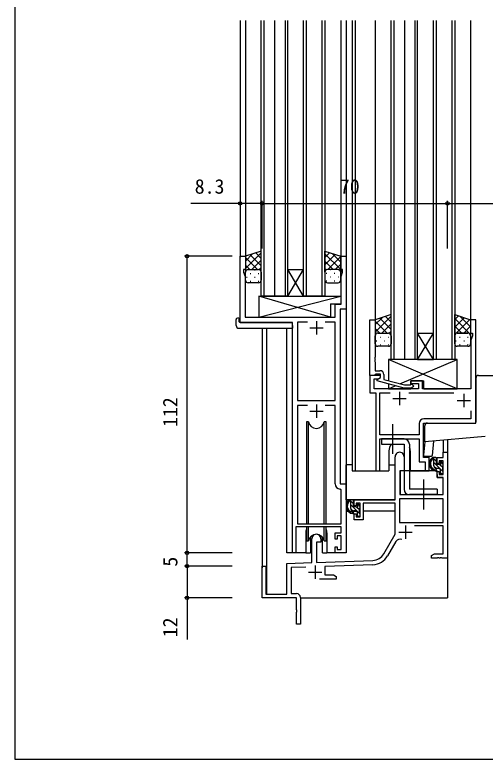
# Model space of a CAD drawing. Units: millimetres, scale not verified. Extents: x -437 to 438, y -281 to 278.
# Drawn here: x -436.8 to -259.3, y -281 to 0.1 of the extents above; entities that cross this region are included whole.
import ezdxf
from ezdxf.enums import TextEntityAlignment as Align

# ---------------------------------------------------------------- set-up
doc = ezdxf.new("R2010")
doc.units = ezdxf.units.MM
doc.header["$LTSCALE"] = 2
for name, color, linetype in [('0-2_YKK_11', 7, 'Continuous'), ('0-3_YKK_12', 2, 'Continuous'), ('0-4_YKK_13', 4, 'Continuous'), ('0-6_YKK_D', 6, 'Continuous'), ('0-7_YKK_ZWAK', 7, 'Continuous')]:
    doc.layers.add(name, color=color, linetype=linetype)
doc.styles.add('ＭＳ ゴシック', font='')
doc.styles.get('ＭＳ ゴシック').set_extended_font_data('MS Gothic')

msp = doc.modelspace()

# ---------------------------------------------------------------- linework, layer by layer
at = {"layer": '0-2_YKK_11'}
for p, q in [((-323, -115.575), (-323, -120.575)), ((-325.5, -118.075), (-320.5, -118.075)), ((-291.6, -142.275), (-291.6, -147.275)), ((-288.109, -142.675), (-271.095, -142.675)), ((-267.3, -143.075), (-267.3, -148.075)), ((-294.1, -144.775), (-289.1, -144.775)), ((-269.8, -145.575), (-264.8, -145.575)), ((-323, -147.075), (-323, -152.075)), ((-325.5, -149.575), (-320.5, -149.575)), ((-289.4, -192.775), (-289.4, -197.775)), ((-291.9, -195.275), (-286.9, -195.275)), ((-293.006, -198.827), (-296.143, -204.258)), ((-323.5, -207.875), (-323.5, -212.875)), ((-326, -210.375), (-321, -210.375))]:
    msp.add_line(p, q, dxfattribs=at)
for points in [[(-332, -203.075), (-332, -116.075), (-351.8, -116.075), (-351.8, -91.075), (-349.8, -91.075), (-349.8, -96.075), (-350.5, -96.075), (-350.5, -97.075), (-349.9, -98.723), (-349.9, -114.075), (-315.9, -114.075), (-315.9, -109.175), (-313.7, -109.175), (-313.7, -98.723), (-313.1, -97.075), (-313.1, -96.075), (-313.8, -96.075), (-313.8, -91.075), (-311.8, -91.075), (-311.8, -111.075), (-314, -111.075), (-314, -177.075), (-311.8, -177.075), (-311.8, -203.075), (-315.9, -203.075), (-315.9, -200.875), (-315.1, -200.875), (-315.1, -201.875), (-313.6, -201.875), (-313.6, -196.675), (-315.1, -196.675), (-315.1, -197.875), (-315.9, -197.875), (-315.9, -195.475), (-313.6, -195.475), (-313.6, -193.275), (-330.7, -193.275), (-330.7, -203.075)], [(-262.8, -154.075), (-262.8, -115.075), (-264.8, -115.075), (-264.8, -120.075), (-264.1, -120.075), (-264.1, -121.075), (-264.7, -122.723), (-264.7, -141.075), (-282.9, -141.075), (-282.9, -138.075), (-287.4, -138.075), (-287.4, -139.075), (-284.4, -139.075), (-284.4, -141.075), (-301.2, -141.075), (-301.2, -137.375), (-299.666, -137.375), (-298.8, -136.875), (-298.8, -136.075), (-302.8, -136.075), (-302.8, -142.675), (-300.6, -142.675), (-300.6, -172.075), (-299, -172.075), (-299, -160.075), (-284.2, -160.075), (-284.2, -168.675), (-282, -168.675), (-282, -172.075), (-280.4, -172.075), (-280.4, -167.075), (-282.6, -167.075), (-282.6, -154.075)], [(-275.13, -182.705), (-291.67, -182.705), (-291.67, -191.675), (-275.13, -191.675)]]:
    msp.add_lwpolyline(points, close=True, dxfattribs=at)
for points in [[(-302.8, -136.075), (-302.8, -115.075), (-300.8, -115.075), (-300.8, -129.117), (-300.92, -129.3), (-300.92, -129.85), (-300.8, -130.033), (-300.8, -130.117), (-300.92, -130.3), (-300.92, -130.85), (-300.8, -131.033), (-300.8, -134.275), (-299, -134.275)], [(-326.336, -115.975), (-330.1, -115.975), (-330.1, -145.575), (-315.9, -145.575), (-315.9, -115.975), (-319.664, -115.975)], [(-297.5, -135.775), (-297.5, -137.595), (-289.739, -139.675), (-287.549, -139.675), (-287.124, -139.251), (-286.276, -140.099), (-287.051, -140.875), (-289.897, -140.875), (-300, -138.168), (-300, -137.568), (-298.8, -136.875), (-298.8, -135.575), (-300.6, -135.575), (-300.8, -135.775), (-301.1, -136.075), (-302.8, -136.075)], [(-284.2, -154.275), (-284.2, -158.475), (-299, -158.475), (-299, -142.675), (-295.091, -142.675)], [(-326.336, -147.475), (-330.1, -147.475), (-330.1, -192.075), (-313.7, -192.075), (-313.7, -179.273), (-313.987, -178.973)], [(-315.9, -176.975), (-315.9, -147.475), (-319.664, -147.475)], [(-264.7, -149.498), (-264.7, -152.475), (-282.4, -152.475)], [(-289.9, -166.775), (-289.9, -172.075), (-291.5, -172.075), (-291.5, -181.075), (-275.13, -181.075), (-275.13, -174.675), (-277.4, -174.675), (-277.4, -172.375), (-276.6, -172.375), (-276.6, -173.475), (-275.13, -173.475), (-275.13, -168.275), (-276.6, -168.275), (-276.6, -169.375), (-277.4, -169.375), (-277.4, -167.075), (-275.13, -167.075), (-275.13, -165.075), (-273.5, -165.075), (-273.5, -205.075), (-275.542, -205.075), (-275.725, -204.955), (-276.275, -204.955), (-276.458, -205.075), (-276.542, -205.075), (-276.725, -204.955), (-277.275, -204.955), (-277.458, -205.075), (-279.5, -205.075), (-279.5, -204.075), (-278.409, -203.445), (-275.13, -203.445), (-275.13, -192.875), (-286.001, -192.875)], [(-297.554, -203.443), (-293.3, -196.075), (-293.3, -184.275), (-305.3, -184.275), (-305.3, -190.675), (-308.8, -190.675), (-308.8, -188.375), (-308, -188.375), (-308, -189.475), (-306.5, -189.475), (-306.5, -184.275), (-308, -184.275), (-308, -185.375), (-308.8, -185.375), (-308.8, -183.075), (-293.3, -183.075), (-293.3, -166.775)], [(-329, -219.945), (-329, -230.075), (-330.5, -230.075), (-330.5, -225.533), (-330.38, -225.35), (-330.38, -224.8), (-330.5, -224.617), (-330.5, -220.075), (-343.5, -220.075), (-343.5, -208.075), (-342.1, -208.075), (-342.1, -218.675), (-334.2, -218.675), (-334.2, -207.075), (-324.7, -206.743), (-324.7, -197.775)], [(-321.3, -197.775), (-321.3, -199.075), (-323, -199.075), (-323, -206.684), (-301.71, -205.94)], [(-301.653, -207.569), (-319.8, -208.203), (-319.8, -211.445), (-316.591, -211.445), (-315.5, -212.075), (-315.5, -213.075), (-321.85, -213.075)], [(-326.933, -208.452), (-332.57, -208.649), (-332.57, -218.445), (-330.5, -218.445)]]:
    msp.add_lwpolyline(points, dxfattribs=at)
for centre, radius, start, end in [((-299, -135.775), 1.5, 0.00001, 89.99999), ((-282.4, -154.275), 1.8, 90.00001, 179.99999), ((-291.6, -166.775), 1.7, 359.99999, 180.00001), ((-313.9, -176.975), 2, 180, 267.50807), ((-323, -197.775), 1.7, 359.99999, 180.00001), ((-291.448, -199.727), 1.8, 65.29866, 149.99999), ((-301.884, -200.943), 5, 271.99999, 330), ((-301.884, -200.943), 6.63, 272, 330), ((-330.5, -219.945), 1.5, 0.00001, 89.99999)]:
    msp.add_arc(centre, radius, start, end, dxfattribs=at)
at = {"layer": '0-3_YKK_12'}
for p, q in [((-351.8, -2.038), (-351.8, -91.375)), ((-349.8, -2.038), (-349.8, -91.575)), ((-343.8, -106.075), (-343.8, -2.038)), ((-342.8, -2.038), (-342.8, -106.075)), ((-338.8, -2.038), (-338.8, -106.075)), ((-334.8, -2.038), (-334.8, -106.075)), ((-333.8, -106.075), (-333.8, -2.038)), ((-327.8, -106.075), (-327.8, -2.038)), ((-326.8, -2.038), (-326.8, -106.075)), ((-320.8, -106.075), (-320.8, -2.038)), ((-319.8, -2.038), (-319.8, -106.075)), ((-313.8, -2.038), (-313.8, -91.575)), ((-311.8, -2.038), (-311.8, -177.375)), ((-309.5, -2.038), (-309.5, -172.075)), ((-308.3, -2.038), (-308.3, -167.075)), ((-300.8, -2.038), (-300.8, -115.575)), ((-294.8, -130.076), (-294.8, -2.038)), ((-293.8, -2.038), (-293.8, -130.076)), ((-289.8, -2.038), (-289.8, -130.076)), ((-285.8, -2.038), (-285.8, -130.076)), ((-284.8, -130.076), (-284.8, -2.038)), ((-278.8, -130.076), (-278.8, -2.038)), ((-277.8, -2.038), (-277.8, -130.076)), ((-271.8, -130.075), (-271.8, -2.038)), ((-270.8, -2.038), (-270.8, -130.075)), ((-264.8, -2.038), (-264.8, -115.575)), ((-333.8, -96.075), (-327.8, -96.075)), ((-333.8, -106.075), (-327.8, -96.075)), ((-327.8, -106.075), (-333.8, -96.075)), ((-333.8, -106.075), (-343.8, -106.075)), ((-333.8, -106.075), (-327.8, -106.075)), ((-319.8, -106.075), (-327.8, -106.075)), ((-343.5, -118.263), (-343.5, -208.775)), ((-341.87, -118.263), (-341.87, -218.675)), ((-334.2, -203.075), (-334.2, -118.263)), ((-284.8, -120.076), (-278.8, -120.076)), ((-284.8, -130.076), (-278.8, -120.076)), ((-278.8, -130.076), (-284.8, -120.076)), ((-284.8, -130.076), (-294.8, -130.076)), ((-284.8, -130.076), (-278.8, -130.076)), ((-270.8, -130.076), (-278.8, -130.076)), ((-275.13, -160.539), (-275.13, -165.075)), ((-273.5, -160.396), (-273.5, -165.075)), ((-295.6, -164.575), (-295.599, -172.075)), ((-287.6, -164.575), (-287.599, -172.075)), ((-274.83, -165.075), (-275.13, -165.075)), ((-308.299, -167.075), (-308.299, -172.075)), ((-280.4, -172.075), (-280.4, -166.575)), ((-309.5, -172.075), (-295.599, -172.075)), ((-287.6, -172.075), (-282.03, -172.075)), ((-327, -195.575), (-327, -203.075)), ((-319, -195.575), (-319, -203.075)), ((-327, -203.075), (-334.2, -203.075)), ((-312.765, -203.075), (-319, -203.075)), ((-273.5, -204.575), (-273.5, -220.075)), ((-329, -220.075), (-273.5, -220.075))]:
    msp.add_line(p, q, dxfattribs=at)
for centre, start, end in [((-291.6, -164.575), 141.31893, 180), ((-291.6, -164.575), 0, 20.36413), ((-323, -195.575), 159.63587, 180), ((-323, -195.575), 0, 20.36413)]:
    msp.add_arc(centre, 4, start, end, dxfattribs=at)
at = {"layer": '0-4_YKK_13'}
for p, q in [((-349.8, -95.707), (-343.8, -89.707)), ((-343.8, -91.898), (-345.917, -89.781)), ((-319.8, -91.498), (-317.983, -89.681)), ((-349.8, -92.878), (-347.095, -90.173)), ((-345.28, -96.075), (-349.8, -91.555)), ((-343.8, -94.726), (-348.039, -90.488)), ((-347.34, -96.075), (-343.8, -92.535)), ((-313.8, -96.107), (-319.8, -90.107)), ((-319.8, -94.326), (-315.861, -90.388)), ((-318.72, -96.075), (-313.8, -91.155)), ((-313.8, -93.278), (-317.105, -89.973)), ((-348.108, -96.075), (-349.8, -94.383)), ((-344.545, -96.108), (-343.8, -95.364)), ((-316.66, -96.075), (-319.8, -92.935)), ((-315.892, -96.075), (-313.8, -93.983)), ((-349.8, -100.075), (-349.8, -97.075)), ((-349.215, -96.165), (-349.18, -96.165)), ((-348.8, -96.075), (-344.8, -96.075)), ((-348.8, -96.075), (-344.8, -96.075)), ((-347.965, -97.58), (-347.765, -97.58)), ((-346.35, -96.165), (-346.15, -96.165)), ((-344.935, -97.58), (-344.735, -97.58)), ((-343.8, -97.075), (-343.8, -100.075)), ((-319.334, -96.23), (-319.8, -95.764)), ((-319.8, -97.075), (-319.8, -100.075)), ((-319.065, -97.58), (-319.265, -97.58)), ((-314.8, -96.075), (-318.8, -96.075)), ((-314.8, -96.075), (-318.8, -96.075)), ((-317.65, -96.165), (-317.85, -96.165)), ((-316.035, -97.58), (-316.235, -97.58)), ((-314.62, -96.165), (-314.82, -96.165)), ((-313.828, -96.84), (-313.8, -96.812)), ((-313.8, -100.075), (-313.8, -97.075)), ((-349.38, -98.995), (-349.18, -98.995)), ((-344.8, -101.075), (-348.8, -101.075)), ((-347.965, -100.41), (-347.765, -100.41)), ((-346.35, -98.995), (-346.15, -98.995)), ((-344.935, -100.41), (-344.735, -100.41)), ((-319.065, -100.41), (-319.265, -100.41)), ((-318.8, -101.075), (-314.8, -101.075)), ((-317.65, -98.995), (-317.85, -98.995)), ((-316.035, -100.41), (-316.235, -100.41)), ((-314.62, -98.995), (-314.82, -98.995)), ((-344.725, -106.075), (-344.725, -114.075)), ((-344.725, -106.075), (-313.73, -106.075)), ((-344.725, -114.075), (-313.73, -106.075)), ((-317.725, -114.075), (-344.725, -106.075)), ((-313.73, -106.075), (-313.73, -109.075)), ((-317.725, -109.075), (-317.725, -114.075)), ((-317.725, -109.075), (-313.73, -109.075)), ((-353.288, -117.263), (-353.288, -114.887)), ((-352.1, -115.775), (-352.1, -114.883)), ((-344.725, -114.075), (-317.725, -114.075)), ((-300.8, -119.707), (-294.8, -113.707)), ((-300.8, -116.878), (-298.095, -114.173)), ((-294.8, -118.726), (-299.039, -114.488)), ((-294.8, -115.898), (-296.917, -113.781)), ((-270.8, -114.998), (-269.358, -113.556)), ((-270.8, -117.826), (-267.236, -114.263)), ((-264.8, -120.607), (-270.8, -114.607)), ((-270.8, -120.655), (-265.115, -114.97)), ((-264.8, -117.778), (-268.855, -113.723)), ((-351.8, -116.075), (-332.5, -116.075)), ((-332, -117.263), (-332, -116.575)), ((-332, -117.263), (-332, -118.263)), ((-296.28, -120.075), (-300.8, -115.555)), ((-298.34, -120.075), (-294.8, -116.535)), ((-268.16, -120.075), (-270.8, -117.435)), ((-267.392, -120.075), (-264.8, -117.483)), ((-352.288, -118.263), (-332, -118.263)), ((-299.108, -120.075), (-300.8, -118.383)), ((-300.215, -120.165), (-300.18, -120.165)), ((-299.8, -120.075), (-295.8, -120.075)), ((-299.8, -120.075), (-295.8, -120.075)), ((-297.35, -120.165), (-297.15, -120.165)), ((-295.545, -120.108), (-294.8, -119.364)), ((-270.595, -120.469), (-270.8, -120.264)), ((-270.215, -120.165), (-270.18, -120.165)), ((-265.8, -120.075), (-269.8, -120.075)), ((-269.8, -120.075), (-265.8, -120.075)), ((-267.35, -120.165), (-267.15, -120.165)), ((-264.985, -120.496), (-264.8, -120.312)), ((-300.8, -124.075), (-300.8, -121.075)), ((-300.38, -122.995), (-300.18, -122.995)), ((-298.965, -121.58), (-298.765, -121.58)), ((-297.35, -122.995), (-297.15, -122.995)), ((-295.935, -121.58), (-295.735, -121.58)), ((-294.8, -121.075), (-294.8, -124.075)), ((-270.8, -124.075), (-270.8, -121.075)), ((-270.38, -122.995), (-270.18, -122.995)), ((-268.965, -121.58), (-268.765, -121.58)), ((-267.35, -122.995), (-267.15, -122.995)), ((-265.935, -121.58), (-265.735, -121.58)), ((-264.8, -121.075), (-264.8, -124.075)), ((-295.8, -125.075), (-299.8, -125.075)), ((-298.965, -124.41), (-298.765, -124.41)), ((-295.935, -124.41), (-295.735, -124.41)), ((-265.8, -125.075), (-269.8, -125.075)), ((-268.965, -124.41), (-268.765, -124.41)), ((-265.935, -124.41), (-265.735, -124.41)), ((-269.8, -141.075), (-295.8, -130.075)), ((-291.466, -139.212), (-269.8, -130.075)), ((-262.8, -137.075), (-262.8, -153.775)), ((-261.8, -136.075), (-218.901, -136.075)), ((-295.8, -141.075), (-293.221, -139.984)), ((-282.4, -141.075), (-282.4, -138.075)), ((-282.4, -141.075), (-269.8, -141.075)), ((-326.75, -153.575), (-326.75, -192.075)), ((-325.958, -153.575), (-326.75, -153.575)), ((-325.958, -192.075), (-325.958, -153.575)), ((-319.25, -153.575), (-320.042, -153.575)), ((-320.042, -192.075), (-320.042, -153.575)), ((-319.25, -192.075), (-319.25, -153.575)), ((-294.1, -165.722), (-294.1, -154.428)), ((-281.101, -154.075), (-263.1, -154.075)), ((-282.099, -161.148), (-282.101, -155.075)), ((-259.314, -159.155), (-282.099, -161.148)), ((-289.9, -162.075), (-289.9, -179.075)), ((-287.9, -162.075), (-287.9, -179.075)), ((-282.099, -161.148), (-282.545, -166.249)), ((-278.761, -160.856), (-279.237, -166.301)), ((-282.246, -166.575), (-279.536, -166.575)), ((-277.93, -167.075), (-279.23, -167.075)), ((-278.63, -170.275), (-278.63, -167.075)), ((-277.63, -168.6), (-278.63, -167.6)), ((-277.63, -169.375), (-277.63, -167.375)), ((-275.13, -169.686), (-276.148, -168.668)), ((-275.218, -169.163), (-275.718, -168.663)), ((-311.796, -183.075), (-311.796, -169.875)), ((-309.5, -169.875), (-311.796, -169.875)), ((-295.6, -169.875), (-293.3, -169.875)), ((-275.13, -172.514), (-278.63, -169.014)), ((-277.798, -171.261), (-278.616, -170.443)), ((-276.53, -171.275), (-277.63, -171.275)), ((-276.691, -169.675), (-277.33, -169.675)), ((-275.33, -170.9), (-276.323, -169.907)), ((-276.23, -168.875), (-276.23, -169.214)), ((-275.33, -172.175), (-275.33, -170.175)), ((-275.13, -169.975), (-275.13, -169.375)), ((-291.376, -172.372), (-291.43, -178.575)), ((-277.498, -172.075), (-291.076, -172.075)), ((-276.23, -171.575), (-276.23, -172.875)), ((-275.884, -173.175), (-276.23, -172.829)), ((-275.93, -173.175), (-275.43, -173.175)), ((-275.13, -172.875), (-275.13, -172.375)), ((-291.395, -174.575), (-291.5, -174.575)), ((-282.4, -186.722), (-282.4, -175.428)), ((-275.13, -178.575), (-275.161, -174.972)), ((-291.5, -179.505), (-291.421, -179.584)), ((-291.43, -178.575), (-291.411, -180.778)), ((-277.4, -179.075), (-287.9, -179.075)), ((-277.4, -179.075), (-277.4, -181.075)), ((-275.149, -180.778), (-275.13, -178.575)), ((-291.111, -181.075), (-275.449, -181.075)), ((-277.4, -181.075), (-287.9, -181.075)), ((-293.6, -183.075), (-311.796, -183.075)), ((-311.596, -183.075), (-311.596, -184.327)), ((-309.33, -183.075), (-310.63, -183.075)), ((-310.03, -186.275), (-310.03, -183.075)), ((-309.03, -184.6), (-310.03, -183.6)), ((-306.53, -188.514), (-310.03, -185.014)), ((-309.03, -185.375), (-309.03, -183.375)), ((-307.63, -184.875), (-307.63, -185.214)), ((-306.53, -185.686), (-307.548, -184.668)), ((-306.618, -185.163), (-307.118, -184.663)), ((-306.53, -185.975), (-306.53, -185.375)), ((-293.396, -184.355), (-293.396, -187.375)), ((-311.596, -186.465), (-311.596, -187.375)), ((-311.596, -187.375), (-311.015, -187.375)), ((-310.319, -187.375), (-307.706, -187.375)), ((-309.198, -187.261), (-310.016, -186.443)), ((-307.93, -187.275), (-309.03, -187.275)), ((-308.091, -185.675), (-308.73, -185.675)), ((-306.73, -186.9), (-307.723, -185.907)), ((-307.63, -187.575), (-307.63, -188.875)), ((-306.73, -188.175), (-306.73, -186.175)), ((-306.73, -187.375), (-306.5, -187.375)), ((-293.396, -187.375), (-305.3, -187.375)), ((-307.284, -189.175), (-307.63, -188.829)), ((-307.33, -189.175), (-306.83, -189.175)), ((-306.53, -188.875), (-306.53, -188.375)), ((-326.75, -193.275), (-326.75, -198.575)), ((-325.958, -198.575), (-325.958, -193.275)), ((-320.042, -198.575), (-320.042, -193.275)), ((-319.25, -198.575), (-319.25, -193.275)), ((-326.75, -198.575), (-325.958, -198.575)), ((-325.25, -197.091), (-325.25, -203.075)), ((-320.75, -203.075), (-320.75, -197.091)), ((-320.042, -198.575), (-319.25, -198.575)), ((-327, -203.075), (-325.25, -203.075)), ((-320.75, -203.075), (-319, -203.075))]:
    msp.add_line(p, q, dxfattribs=at)
for points in [[(-343.8, -97.075), (-343.8, -89.075), (-349.8, -91.075), (-349.8, -97.075)], [(-319.8, -97.075), (-319.8, -89.075), (-313.8, -91.075), (-313.8, -97.075)], [(-352.288, -114.383), (-352.1, -114.383), (-352.1, -114.883)], [(-294.8, -121.075), (-294.8, -113.075), (-300.8, -115.075), (-300.8, -121.075)], [(-270.8, -121.075), (-270.8, -113.075), (-264.8, -115.075), (-264.8, -121.075)], [(-269.8, -141.075), (-269.8, -130.075), (-295.8, -130.075), (-295.8, -138.078)], [(-295.8, -139.32), (-295.8, -141.075), (-287.4, -141.075), (-287.4, -140.875)], [(-287.4, -139.526), (-287.4, -138.075), (-282.4, -138.075)], [(-289.9, -160.075), (-298.4, -160.075), (-298.4, -162.075), (-289.9, -162.075)], [(-277.498, -172.075), (-277.43, -174.675), (-275.461, -174.675)]]:
    msp.add_lwpolyline(points, dxfattribs=at)
for centre, radius, start, end in [((-348.8, -97.075), 1, 89.9999, 179.9999), ((-348.8, -97.075), 1, 89.9999, 179.9999), ((-344.8, -97.075), 1, 359.9999, 89.9999), ((-344.8, -97.075), 1, 359.9999, 89.9999), ((-318.8, -97.075), 1, 90.0001, 180.0001), ((-318.8, -97.075), 1, 90.0001, 180.0001), ((-314.8, -97.075), 1, 0.0001, 90.0001), ((-314.8, -97.075), 1, 0.0001, 90.0001), ((-348.8, -100.075), 1, 179.9999, 269.9999), ((-344.8, -100.075), 1, 269.9999, 359.9999), ((-318.8, -100.075), 1, 180.0001, 270.0001), ((-314.8, -100.075), 1, 270.0001, 0.0001), ((-352.86, -114.859), 0.427, 134.08303, 183.7494), ((-352.515, -115.529), 1.168, 78.78365, 123.34093), ((-352.288, -117.263), 1, 180, 269.99489), ((-351.8, -115.775), 0.3, 180, 270), ((-332.5, -116.575), 0.5, 0, 90), ((-299.8, -121.075), 1, 89.9999, 179.9999), ((-299.8, -121.075), 1, 89.9999, 179.9999), ((-295.8, -121.075), 1, 359.9999, 89.9999), ((-295.8, -121.075), 1, 359.9999, 89.9999), ((-269.8, -121.075), 1, 90.0001, 180.0001), ((-269.8, -121.075), 1, 89.9999, 179.9999), ((-265.8, -121.075), 1, 0.0001, 90.0001), ((-265.8, -121.075), 1, 359.9999, 89.9999), ((-299.8, -124.075), 1, 179.9999, 269.9999), ((-295.8, -124.075), 1, 269.9999, 359.9999), ((-269.8, -124.075), 1, 179.9999, 269.9999), ((-265.8, -124.075), 1, 269.9999, 359.9999), ((-261.8, -137.075), 1, 90, 180), ((-323, -153.075), 3, 189.59799, 350.40583), ((-281.101, -155.075), 1, 90, 180.01771), ((-263.1, -153.775), 0.3, 270, 0), ((-289.9, -162.075), 2, 0, 90), ((-282.246, -166.275), 0.3, 175, 270), ((-277.516, -169.396), 2.885, 126.45193, 263.90389), ((-277.43, -169.362), 2.504, 139.45806, 259.25217), ((-279.536, -166.275), 0.3, 270, 355), ((-279.49, -167.479), 0.3, 301.6219, 336.95039), ((-279.03, -167.675), 0.2, 36.8699, 156.95039), ((-278.63, -167.375), 0.3, 216.8699, 270), ((-277.93, -167.375), 0.3, 0, 90), ((-275.93, -168.875), 0.3, 45, 180), ((-277.63, -170.275), 1, 180, 270), ((-277.33, -169.375), 0.3, 180, 270), ((-276.691, -169.975), 0.3, 33.05573, 90), ((-276.53, -171.575), 0.3, 0, 90), ((-276.23, -169.675), 0.25, 213.05573, 56.94427), ((-275.93, -169.214), 0.3, 180, 236.94427), ((-275.33, -169.975), 0.2, 270, 0), ((-275.43, -169.375), 0.3, 0, 45), ((-291.076, -172.375), 0.3, 90, 179.5), ((-277.752, -172.025), 0.25, 253.6388, 125.58163), ((-275.93, -172.875), 0.3, 180, 270), ((-275.43, -172.875), 0.3, 270, 0), ((-275.33, -172.375), 0.2, 0, 90), ((-275.461, -174.975), 0.3, 0.5, 90), ((-287.9, -179.075), 2, 180, 270), ((-291.111, -180.775), 0.3, 180.5, 270), ((-275.449, -180.775), 0.3, 270, 359.5), ((-308.916, -185.396), 2.885, 126.45193, 263.90389), ((-308.83, -185.362), 2.504, 139.45806, 259.25217), ((-310.89, -183.479), 0.3, 301.6219, 336.95039), ((-310.43, -183.675), 0.2, 36.8699, 156.95039), ((-310.03, -183.375), 0.3, 216.8699, 270), ((-309.33, -183.375), 0.3, 0, 90), ((-308.73, -185.375), 0.3, 180, 270), ((-307.63, -185.675), 0.25, 213.05573, 56.94427), ((-307.33, -184.875), 0.3, 45, 180), ((-307.33, -185.214), 0.3, 180, 236.94427), ((-306.83, -185.375), 0.3, 0, 45), ((-309.03, -186.275), 1, 180, 270), ((-309.152, -188.025), 0.25, 253.6388, 125.58163), ((-308.091, -185.975), 0.3, 33.05573, 90), ((-307.93, -187.575), 0.3, 0, 90), ((-306.73, -185.975), 0.2, 270, 0), ((-306.73, -188.375), 0.2, 0, 90), ((-307.33, -188.875), 0.3, 180, 270), ((-306.83, -188.875), 0.3, 270, 0), ((-323, -199.075), 3, 9.59417, 170.40661)]:
    msp.add_arc(centre, radius, start, end, dxfattribs=at)
at = {"layer": '0-6_YKK_D'}
for p, q in [((-343.5, -88.075), (-343.5, -70.075)), ((-343.5, -88.075), (-343.5, -70.075)), ((-273.5, -88.075), (-273.5, -70.075)), ((-273.5, -88.075), (-273.5, -70.075)), ((-343.5, -71.075), (-273.5, -71.075)), ((-273.5, -71.075), (-221.8, -71.075)), ((-354.8, -91.075), (-372.8, -91.075)), ((-371.8, -203.075), (-371.8, -91.075)), ((-354.8, -203.075), (-372.8, -203.075)), ((-354.8, -203.075), (-372.8, -203.075)), ((-371.8, -208.075), (-371.8, -203.075)), ((-354.8, -208.075), (-372.8, -208.075)), ((-354.8, -208.075), (-372.8, -208.075)), ((-354.8, -220.075), (-372.8, -220.075))]:
    msp.add_line(p, q, dxfattribs=at)
for points in [[(-343.5, -71.075), (-351.8, -71.075), (-370.41, -71.075)], [(-371.8, -208.075), (-371.8, -220.075), (-371.8, -235.83)]]:
    msp.add_lwpolyline(points, dxfattribs=at)
for centre in [(-351.8, -71.075), (-343.5, -71.075), (-343.5, -71.075), (-273.5, -71.075), (-273.5, -71.075), (-371.8, -91.075), (-371.8, -203.075), (-371.8, -203.075), (-371.8, -208.075), (-371.8, -208.075), (-371.8, -220.075)]:
    msp.add_circle(centre, 0.637, dxfattribs=at)
at = {"layer": '0-7_YKK_ZWAK'}
msp.add_line((-436.8, 244), (-436.8, -281), dxfattribs=at)
msp.add_lwpolyline([(-436.8, -281), (438.2, -281), (438.2, 244)], dxfattribs=at)

# ---------------------------------------------------------------- texts
at = {"layer": '0-6_YKK_D', "style": 'ＭＳ ゴシック'}
for s, p in [('8.3', (-368.921, -69.075)), ('70', (-314.125, -69.075))]:
    msp.add_text(s, height=5.499, dxfattribs=at).set_placement(p, align=Align.BOTTOM_LEFT)
for s, p in [('112', (-373.8, -155.555)), ('5', (-373.8, -208.302)), ('12', (-373.8, -234.98))]:
    msp.add_text(s, height=5.499, rotation=90, dxfattribs=at).set_placement(p, align=Align.BOTTOM_LEFT)

doc.saveas('drawing.dxf')
